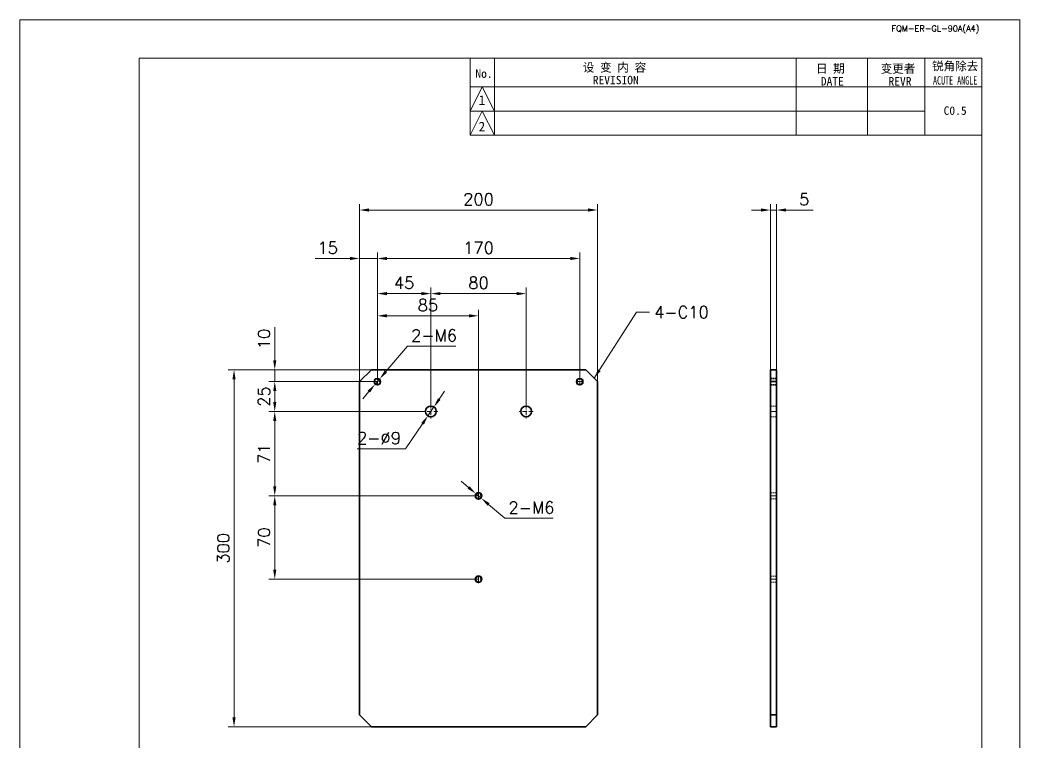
# Model space of a CAD drawing. Header units: millimetres. Extents: x -168473 to -148463, y 295526 to 306160.
# Drawn here: x -158238 to -157398, y 302979 to 303584 of the extents above; entities that cross this region are included whole.
import ezdxf
from ezdxf.enums import TextEntityAlignment as Align

# ---------------------------------------------------------------- set-up
doc = ezdxf.new("R2010")
doc.units = ezdxf.units.MM
for name, pattern in [('CENTER2', [28.575, 19.05, -3.175, 3.175, -3.175]), ('DASHDOT', [18.5, 12, -3, 0.5, -3]), ('DASHED', [15, 12, -3]), ('DASHED2', [9.525, 6.35, -3.175])]:
    doc.linetypes.add(name, pattern=pattern)
for name, color, linetype, lineweight in [('A4', 3, 'Continuous', 20), ('中心线', 2, 'CENTER2', 13), ('图框', 7, 'Continuous', 20), ('尺寸线', 3, 'Continuous', 13), ('虚线', 2, 'DASHED2', 25)]:
    doc.layers.add(name, color=color, linetype=linetype, lineweight=lineweight)
doc.styles.add('CH-1', font='')
doc.styles.get("Standard").update_dxf_attribs({"font": 'txt', "bigfont": 'gbcbig.shx'})
doc.styles.get('CH-1').set_extended_font_data('SimSun')
doc.dimstyles.new('副本04', dxfattribs={"dimscale": 4, "dimtxt": 2.5, "dimasz": 2, "dimexe": 1.25, "dimexo": 0, "dimgap": 1, "dimtad": 1, "dimdsep": 46, "dimtxsty": 'Standard', "dimcen": 0.25, "dimclrd": 3, "dimclre": 3, "dimclrt": 1, "dimadec": 1, "dimazin": 2, "dimtfac": 1, "dimtmove": 0, "dimatfit": 3, "dimfxl": 0, "dimtolj": 1, "dimlwd": -1, "dimlwe": -1, "dimarcsym": 0})
doc.dimstyles.new('副本04$3', dxfattribs={"dimscale": 4, "dimtxt": 2.5, "dimasz": 2, "dimexe": 1.25, "dimexo": 0, "dimgap": 1, "dimtad": 1, "dimtih": 1, "dimtoh": 1, "dimdsep": 46, "dimtxsty": 'Standard', "dimcen": 0.25, "dimclrd": 3, "dimclre": 3, "dimclrt": 1, "dimadec": 1, "dimazin": 2, "dimtfac": 1, "dimtmove": 0, "dimatfit": 3, "dimfxl": 0, "dimtolj": 1, "dimlwd": -1, "dimlwe": -1, "dimarcsym": 0})

# ---------------------------------------------------------------- blocks, each defined once
blk = doc.blocks.new('1比1 竖框')
at = {"layer": '图框'}
for p, q in [((0, 0), (0, 297)), ((0, 297), (210, 297)), ((178, 297), (202, 297)), ((210, 297), (210, 0)), ((25, 289), (202, 289)), ((25, 10), (25, 289)), ((25, 272.79), (25, 289)), ((94.55, 272.79), (94.55, 289)), ((99.62, 289), (99.62, 272.79)), ((163, 289), (163, 272.79)), ((163, 289), (163, 272.79)), ((163, 289), (163, 272.79)), ((163, 289), (163, 272.79)), ((163, 289), (163, 272.79)), ((178, 289), (178, 272.79)), ((178, 289), (178, 272.79)), ((178, 289), (178, 272.79)), ((178, 289), (178, 272.79)), ((178, 289), (178, 272.79)), ((178, 289), (202, 289)), ((178, 289), (202, 289)), ((178, 289), (202, 289)), ((178, 289), (202, 289)), ((202, 289), (178, 289)), ((190, 289), (190, 272.79)), ((190, 289), (190, 272.79)), ((190, 289), (190, 272.79)), ((190, 289), (190, 272.79)), ((190, 289), (190, 272.79)), ((202, 289), (202, 10)), ((94.55, 277.86), (97.09, 282.93)), ((94.55, 282.93), (190, 282.93)), ((94.55, 282.93), (190, 282.93)), ((94.55, 282.93), (190, 282.93)), ((94.55, 282.93), (190, 282.93)), ((97.09, 282.93), (99.62, 277.86)), ((190, 282.93), (202, 282.93)), ((190, 282.93), (202, 282.93)), ((190, 282.93), (202, 282.93)), ((190, 282.93), (202, 282.93)), ((94.55, 272.79), (97.09, 277.86)), ((94.55, 277.86), (190, 277.86)), ((94.55, 277.86), (190, 277.86)), ((94.55, 277.86), (190, 277.86)), ((94.55, 277.86), (190, 277.86)), ((97.09, 277.86), (99.62, 272.79)), ((94.55, 272.79), (202, 272.79)), ((202, 272.79), (94.55, 272.79)), ((94.55, 272.79), (202, 272.79)), ((94.55, 272.79), (202, 272.79))]:
    blk.add_line(p, q, dxfattribs=at)
at = {"layer": '图框', "style": 'CH-1'}
for s, height, p in [('设 变 内 容', 1.775, (124.84, 287.09)), ('日 期', 1.775, (170.17, 286.84)), ('变更者', 1.775, (184.38, 286.84)), ('锐角除去', 1.775, (196.38, 287.37)), ('No.', 1.775, (97.45, 285.73)), ('REVISION', 1.775, (125.11, 284.38)), ('DATE', 1.775, (170.59, 284.13)), ('REVR', 1.775, (184.8, 284.13)), ('1', 2.03, (97, 280.16)), ('C0.5', 1.775, (196.38, 277.97)), ('2', 2.03, (97, 274.61))]:
    blk.add_text(s, height=height, dxfattribs=at).set_placement(p, align=Align.MIDDLE)
at = {"layer": '图框', "style": 'CH-1', "width": 0.7}
blk.add_text('ACUTE ANGLE', height=1.7746, dxfattribs=at).set_placement((196.38, 284.31), align=Align.MIDDLE)
at = {"layer": '图框', "insert": (192.25, 295), "char_height": 1.25, "width": 39, "attachment_point": 5}
blk.add_mtext('{\\Ftxt,@extfont2|c134;FQM-ER-GL-90A(A4)}', dxfattribs=at)
blk = doc.blocks.new('*D7016')
at = {"layer": 'Defpoints', "color": 0}
for p in [(-157927.21, 303290.41), (-158058.12, 302990.41), (-157927.21, 302990.41)]:
    blk.add_point(p, dxfattribs=at)
at = {"layer": '尺寸线', "color": 3}
for p, q in [((-157927.21, 303290.41), (-158063.12, 303290.41)), ((-158058.12, 303282.41), (-158058.12, 302998.41)), ((-157927.21, 302990.41), (-158063.12, 302990.41))]:
    blk.add_line(p, q, dxfattribs=at)
for points in [[(-158059.45, 303282.41), (-158056.79, 303282.41), (-158058.12, 303290.41)], [(-158059.45, 302998.41), (-158056.79, 302998.41), (-158058.12, 302990.41)]]:
    blk.add_solid(points, dxfattribs=at)
at = {"layer": '尺寸线', "color": 1, "insert": (-158067.12, 303140.41), "char_height": 10, "attachment_point": 5, "rotation": 90}
blk.add_mtext('\\A1;300', dxfattribs=at)
blk = doc.blocks.new('*D7017')
at = {"layer": 'Defpoints', "color": 0}
for p in [(-157752.75, 303424.58), (-157952.75, 303277.21), (-157752.75, 303280.41)]:
    blk.add_point(p, dxfattribs=at)
at = {"layer": '尺寸线', "color": 3}
for p, q in [((-157952.75, 303277.21), (-157952.75, 303429.58)), ((-157752.75, 303280.41), (-157752.75, 303429.58)), ((-157944.75, 303424.58), (-157760.75, 303424.58))]:
    blk.add_line(p, q, dxfattribs=at)
for points in [[(-157944.75, 303425.92), (-157944.75, 303423.25), (-157952.75, 303424.58)], [(-157760.75, 303425.92), (-157760.75, 303423.25), (-157752.75, 303424.58)]]:
    blk.add_solid(points, dxfattribs=at)
at = {"layer": '尺寸线', "color": 1, "insert": (-157852.75, 303433.58), "char_height": 10, "attachment_point": 5}
blk.add_mtext('\\A1;200', dxfattribs=at)
blk = doc.blocks.new('*D7018')
at = {"layer": 'Defpoints', "color": 0}
for p in [(-157937.75, 303383.87), (-157937.75, 303283.61), (-157767.75, 303283.61)]:
    blk.add_point(p, dxfattribs=at)
at = {"layer": '尺寸线', "color": 3}
for p, q in [((-157937.75, 303283.61), (-157937.75, 303388.87)), ((-157775.75, 303383.87), (-157929.75, 303383.87)), ((-157767.75, 303283.61), (-157767.75, 303388.87))]:
    blk.add_line(p, q, dxfattribs=at)
for points in [[(-157929.75, 303385.2), (-157929.75, 303382.53), (-157937.75, 303383.87)], [(-157775.75, 303385.2), (-157775.75, 303382.53), (-157767.75, 303383.87)]]:
    blk.add_solid(points, dxfattribs=at)
at = {"layer": '尺寸线', "color": 1, "insert": (-157852.75, 303392.87), "char_height": 10, "attachment_point": 5}
blk.add_mtext('\\A1;170', dxfattribs=at)
blk = doc.blocks.new('*D7019')
at = {"layer": 'Defpoints', "color": 0}
for p in [(-157952.75, 303383.87), (-157952.75, 303341.41), (-157937.75, 303341.41)]:
    blk.add_point(p, dxfattribs=at)
at = {"layer": '尺寸线', "color": 3}
for p, q in [((-157960.75, 303383.87), (-157990.08, 303383.87)), ((-157952.75, 303341.41), (-157952.75, 303388.87)), ((-157937.75, 303383.87), (-157952.75, 303383.87)), ((-157937.75, 303341.41), (-157937.75, 303388.87)), ((-157929.75, 303383.87), (-157921.75, 303383.87))]:
    blk.add_line(p, q, dxfattribs=at)
for points in [[(-157960.75, 303385.2), (-157960.75, 303382.53), (-157952.75, 303383.87)], [(-157929.75, 303385.2), (-157929.75, 303382.53), (-157937.75, 303383.87)]]:
    blk.add_solid(points, dxfattribs=at)
at = {"layer": '尺寸线', "color": 1, "insert": (-157979.41, 303392.87), "char_height": 10, "attachment_point": 5}
blk.add_mtext('\\A1;15', dxfattribs=at)
blk = doc.blocks.new('*D7020')
at = {"layer": 'Defpoints', "color": 0}
for p in [(-157898.6, 303255.41), (-158023.92, 303184.41), (-157855.94, 303184.41)]:
    blk.add_point(p, dxfattribs=at)
at = {"layer": '尺寸线', "color": 3}
for p, q in [((-157898.6, 303255.41), (-158028.92, 303255.41)), ((-158023.92, 303247.41), (-158023.92, 303192.41)), ((-157855.94, 303184.41), (-158028.92, 303184.41))]:
    blk.add_line(p, q, dxfattribs=at)
for points in [[(-158025.25, 303247.41), (-158022.59, 303247.41), (-158023.92, 303255.41)], [(-158025.25, 303192.41), (-158022.59, 303192.41), (-158023.92, 303184.41)]]:
    blk.add_solid(points, dxfattribs=at)
at = {"layer": '尺寸线', "color": 1, "insert": (-158032.92, 303219.91), "char_height": 10, "attachment_point": 5, "rotation": 90}
blk.add_mtext('\\A1;71', dxfattribs=at)
blk = doc.blocks.new('*D7021')
at = {"layer": 'Defpoints', "color": 0}
for p in [(-158023.92, 303280.41), (-157940.94, 303280.41), (-157962.51, 303255.41)]:
    blk.add_point(p, dxfattribs=at)
at = {"layer": '尺寸线', "color": 3}
for p, q in [((-157940.94, 303280.41), (-158028.92, 303280.41)), ((-158023.92, 303263.41), (-158023.92, 303272.41)), ((-157962.51, 303255.41), (-158028.92, 303255.41))]:
    blk.add_line(p, q, dxfattribs=at)
for points in [[(-158025.25, 303272.41), (-158022.59, 303272.41), (-158023.92, 303280.41)], [(-158025.25, 303263.41), (-158022.59, 303263.41), (-158023.92, 303255.41)]]:
    blk.add_solid(points, dxfattribs=at)
at = {"layer": '尺寸线', "color": 1, "insert": (-158032.92, 303267.91), "char_height": 10, "attachment_point": 5, "rotation": 90}
blk.add_mtext('\\A1;25', dxfattribs=at)
blk = doc.blocks.new('*D7022')
at = {"layer": 'Defpoints', "color": 0}
for p in [(-158023.92, 303290.41), (-157983.68, 303290.41), (-157983.68, 303280.41)]:
    blk.add_point(p, dxfattribs=at)
at = {"layer": '尺寸线', "color": 3}
for p, q in [((-158023.92, 303298.41), (-158023.92, 303326.08)), ((-157983.68, 303290.41), (-158028.92, 303290.41)), ((-158023.92, 303280.41), (-158023.92, 303290.41)), ((-157983.68, 303280.41), (-158028.92, 303280.41)), ((-158023.92, 303272.41), (-158023.92, 303264.41))]:
    blk.add_line(p, q, dxfattribs=at)
for points in [[(-158025.25, 303298.41), (-158022.59, 303298.41), (-158023.92, 303290.41)], [(-158025.25, 303272.41), (-158022.59, 303272.41), (-158023.92, 303280.41)]]:
    blk.add_solid(points, dxfattribs=at)
at = {"layer": '尺寸线', "color": 1, "insert": (-158032.92, 303316.24), "char_height": 10, "attachment_point": 5, "rotation": 90}
blk.add_mtext('\\A1;10', dxfattribs=at)
blk = doc.blocks.new('*D7023')
at = {"layer": 'Defpoints', "color": 0}
for p in [(-157602.46, 303424.58), (-157607.46, 303290.41), (-157602.46, 303290.41)]:
    blk.add_point(p, dxfattribs=at)
at = {"layer": '尺寸线', "color": 3}
for p, q in [((-157607.46, 303290.41), (-157607.46, 303429.58)), ((-157602.46, 303290.41), (-157602.46, 303429.58)), ((-157615.46, 303424.58), (-157623.46, 303424.58)), ((-157607.46, 303424.58), (-157602.46, 303424.58)), ((-157594.46, 303424.58), (-157571.79, 303424.58))]:
    blk.add_line(p, q, dxfattribs=at)
for points in [[(-157615.46, 303425.92), (-157615.46, 303423.25), (-157607.46, 303424.58)], [(-157594.46, 303425.92), (-157594.46, 303423.25), (-157602.46, 303424.58)]]:
    blk.add_solid(points, dxfattribs=at)
at = {"layer": '尺寸线', "color": 1, "insert": (-157579.13, 303433.58), "char_height": 10, "attachment_point": 5}
blk.add_mtext('\\A1;5', dxfattribs=at)
blk = doc.blocks.new('*D7024')
at = {"layer": 'Defpoints', "color": 0}
for p in [(-157812.75, 303354.35), (-157892.75, 303261.26), (-157812.75, 303261.26)]:
    blk.add_point(p, dxfattribs=at)
at = {"layer": '尺寸线', "color": 3}
for p, q in [((-157892.75, 303261.26), (-157892.75, 303359.35)), ((-157812.75, 303261.26), (-157812.75, 303359.35)), ((-157884.75, 303354.35), (-157820.75, 303354.35))]:
    blk.add_line(p, q, dxfattribs=at)
for points in [[(-157884.75, 303355.68), (-157884.75, 303353.02), (-157892.75, 303354.35)], [(-157820.75, 303355.68), (-157820.75, 303353.02), (-157812.75, 303354.35)]]:
    blk.add_solid(points, dxfattribs=at)
at = {"layer": '尺寸线', "color": 1, "insert": (-157852.75, 303363.35), "char_height": 10, "attachment_point": 5}
blk.add_mtext('\\A1;80', dxfattribs=at)
blk = doc.blocks.new('*D7025')
at = {"layer": 'Defpoints', "color": 0}
for p in [(-157937.75, 303354.35), (-157937.75, 303326.8), (-157892.75, 303326.8)]:
    blk.add_point(p, dxfattribs=at)
at = {"layer": '尺寸线', "color": 3}
for p, q in [((-157937.75, 303326.8), (-157937.75, 303359.35)), ((-157892.75, 303326.8), (-157892.75, 303359.35)), ((-157900.75, 303354.35), (-157929.75, 303354.35))]:
    blk.add_line(p, q, dxfattribs=at)
for points in [[(-157929.75, 303355.68), (-157929.75, 303353.02), (-157937.75, 303354.35)], [(-157900.75, 303355.68), (-157900.75, 303353.02), (-157892.75, 303354.35)]]:
    blk.add_solid(points, dxfattribs=at)
at = {"layer": '尺寸线', "color": 1, "insert": (-157915.25, 303363.35), "char_height": 10, "attachment_point": 5}
blk.add_mtext('\\A1;45', dxfattribs=at)
blk = doc.blocks.new('*D7026')
at = {"layer": 'Defpoints', "color": 0}
for p in [(-157937.75, 303335.71), (-157937.75, 303308.16), (-157852.75, 303187.61)]:
    blk.add_point(p, dxfattribs=at)
at = {"layer": '尺寸线', "color": 3}
for p, q in [((-157937.75, 303308.16), (-157937.75, 303340.71)), ((-157860.75, 303335.71), (-157929.75, 303335.71)), ((-157852.75, 303187.61), (-157852.75, 303340.71))]:
    blk.add_line(p, q, dxfattribs=at)
for points in [[(-157929.75, 303337.05), (-157929.75, 303334.38), (-157937.75, 303335.71)], [(-157860.75, 303337.05), (-157860.75, 303334.38), (-157852.75, 303335.71)]]:
    blk.add_solid(points, dxfattribs=at)
at = {"layer": '尺寸线', "color": 1, "insert": (-157895.25, 303344.71), "char_height": 10, "attachment_point": 5}
blk.add_mtext('\\A1;85', dxfattribs=at)
blk = doc.blocks.new('*D7027')
at = {"layer": 'Defpoints', "color": 0}
for p in [(-157903, 303184.41), (-158023.92, 303114.41), (-157855.94, 303114.41)]:
    blk.add_point(p, dxfattribs=at)
at = {"layer": '尺寸线', "color": 3}
for p, q in [((-157903, 303184.41), (-158028.92, 303184.41)), ((-158023.92, 303176.41), (-158023.92, 303122.41)), ((-157855.94, 303114.41), (-158028.92, 303114.41))]:
    blk.add_line(p, q, dxfattribs=at)
for points in [[(-158025.25, 303176.41), (-158022.59, 303176.41), (-158023.92, 303184.41)], [(-158025.25, 303122.41), (-158022.59, 303122.41), (-158023.92, 303114.41)]]:
    blk.add_solid(points, dxfattribs=at)
at = {"layer": '尺寸线', "color": 1, "insert": (-158032.92, 303149.41), "char_height": 10, "attachment_point": 5, "rotation": 90}
blk.add_mtext('\\A1;70', dxfattribs=at)
blk = doc.blocks.new('*D7028')
at = {"layer": 'Defpoints', "color": 0}
for p in [(-157890.22, 303259.13), (-157895.27, 303251.69)]:
    blk.add_point(p, dxfattribs=at)
at = {"layer": '尺寸线', "color": 3}
for p, q in [((-157885.73, 303265.75), (-157881.24, 303272.38)), ((-157890.22, 303259.13), (-157895.27, 303251.69)), ((-157914.04, 303224.02), (-157899.76, 303245.07)), ((-157954.71, 303224.02), (-157914.04, 303224.02))]:
    blk.add_line(p, q, dxfattribs=at)
for points in [[(-157886.83, 303266.5), (-157884.62, 303265.01), (-157890.22, 303259.13)], [(-157900.87, 303245.81), (-157898.66, 303244.32), (-157895.27, 303251.69)]]:
    blk.add_solid(points, dxfattribs=at)
at = {"layer": '尺寸线', "color": 1, "insert": (-157936.38, 303233.02), "char_height": 10, "attachment_point": 5}
blk.add_mtext('\\A1;2-%%c9', dxfattribs=at)
blk = doc.blocks.new('*D7029')
at = {"layer": 'Defpoints', "color": 0}
for p in [(-157935.8, 303282.7), (-157939.69, 303278.12)]:
    blk.add_point(p, dxfattribs=at)
at = {"layer": '尺寸线', "color": 3}
for p, q in [((-157912.44, 303310.21), (-157930.63, 303288.8)), ((-157871.78, 303310.21), (-157912.44, 303310.21)), ((-157939.69, 303278.12), (-157935.8, 303282.7)), ((-157944.87, 303272.03), (-157950.04, 303265.93))]:
    blk.add_line(p, q, dxfattribs=at)
for points in [[(-157931.64, 303289.66), (-157929.61, 303287.93), (-157935.8, 303282.7)], [(-157945.88, 303272.89), (-157943.85, 303271.16), (-157939.69, 303278.12)]]:
    blk.add_solid(points, dxfattribs=at)
at = {"layer": '尺寸线', "color": 1, "insert": (-157890.11, 303319.21), "char_height": 10, "attachment_point": 5}
blk.add_mtext('\\A1;2-M6', dxfattribs=at)
blk = doc.blocks.new('*D7030')
at = {"layer": 'Defpoints', "color": 0}
for p in [(-157855.03, 303186.35), (-157850.46, 303182.47)]:
    blk.add_point(p, dxfattribs=at)
at = {"layer": '尺寸线', "color": 3}
for p, q in [((-157861.14, 303191.52), (-157867.24, 303196.7)), ((-157855.03, 303186.35), (-157850.46, 303182.47)), ((-157830.63, 303165.66), (-157844.36, 303177.3)), ((-157789.96, 303165.66), (-157830.63, 303165.66))]:
    blk.add_line(p, q, dxfattribs=at)
for points in [[(-157860.27, 303192.54), (-157862, 303190.51), (-157855.03, 303186.35)], [(-157843.49, 303178.31), (-157845.22, 303176.28), (-157850.46, 303182.47)]]:
    blk.add_solid(points, dxfattribs=at)
at = {"layer": '尺寸线', "color": 1, "insert": (-157808.29, 303174.66), "char_height": 10, "attachment_point": 5}
blk.add_mtext('\\A1;2-M6', dxfattribs=at)

msp = doc.modelspace()

# ---------------------------------------------------------------- linework, layer by layer
at = {"color": 7, "lineweight": 35}
for p, q in [((-157952.746, 303280.41), (-157942.746, 303290.41)), ((-157762.746, 303290.41), (-157942.746, 303290.41)), ((-157762.746, 303290.41), (-157752.746, 303280.41)), ((-157607.46, 303290.41), (-157607.46, 303280.41)), ((-157607.46, 303290.41), (-157602.46, 303290.41)), ((-157602.46, 303290.41), (-157602.46, 303280.41)), ((-157952.746, 303280.41), (-157952.746, 303000.41)), ((-157752.746, 303000.41), (-157752.746, 303280.41)), ((-157607.46, 303000.41), (-157607.46, 303280.41)), ((-157607.46, 303280.41), (-157602.46, 303280.41)), ((-157602.46, 303280.41), (-157602.46, 303000.41)), ((-157952.746, 303000.41), (-157942.746, 302990.41)), ((-157752.746, 303000.41), (-157762.746, 302990.41)), ((-157607.46, 303000.41), (-157607.46, 302990.41)), ((-157607.46, 303000.41), (-157602.46, 303000.41)), ((-157602.46, 303000.41), (-157602.46, 302990.41)), ((-157942.746, 302990.41), (-157762.746, 302990.41)), ((-157607.46, 302990.41), (-157602.46, 302990.41))]:
    msp.add_line(p, q, dxfattribs=at)
at = {"color": 7, "lineweight": 13}
for centre in [(-157937.746, 303280.41), (-157767.746, 303280.41)]:
    msp.add_circle(centre, 3, dxfattribs=at)
at = {"color": 7, "lineweight": 35}
for centre, radius in [((-157937.746, 303280.41), 2.458), ((-157767.746, 303280.41), 2.458), ((-157892.746, 303255.41), 4.5), ((-157812.746, 303255.41), 4.5), ((-157852.746, 303184.41), 2.458), ((-157852.746, 303114.41), 2.458)]:
    msp.add_circle(centre, radius, dxfattribs=at)
at = {"layer": 'A4'}
msp.add_lwpolyline([(-158237.913, 303584.201), (-157397.913, 303584.201), (-157397.913, 302396.201), (-158237.913, 302396.201)], close=True, dxfattribs=at)
at = {"layer": '中心线', "color": 2, "linetype": 'DASHDOT', "lineweight": 13, "ltscale": 0.159802}
for p, q in [((-157937.746, 303283.606), (-157937.746, 303277.214)), ((-157767.746, 303283.606), (-157767.746, 303277.214)), ((-157852.746, 303187.606), (-157852.746, 303181.214)), ((-157852.746, 303117.606), (-157852.746, 303111.214))]:
    msp.add_line(p, q, dxfattribs=at)
at = {"layer": '中心线', "color": 2, "linetype": 'DASHDOT', "lineweight": 13, "ltscale": 0.159766}
for p, q in [((-157934.55, 303280.41), (-157940.941, 303280.41)), ((-157764.55, 303280.41), (-157770.941, 303280.41)), ((-157849.55, 303184.41), (-157855.941, 303184.41)), ((-157849.55, 303114.41), (-157855.941, 303114.41))]:
    msp.add_line(p, q, dxfattribs=at)
at = {"layer": '中心线', "color": 2, "linetype": 'DASHDOT', "lineweight": 13, "ltscale": 0.15}
for p, q in [((-157607.96, 303280.41), (-157601.96, 303280.41)), ((-157607.96, 303255.41), (-157601.96, 303255.41)), ((-157607.96, 303184.41), (-157601.96, 303184.41)), ((-157607.96, 303114.41), (-157601.96, 303114.41))]:
    msp.add_line(p, q, dxfattribs=at)
at = {"layer": '中心线', "color": 2, "linetype": 'DASHDOT', "lineweight": 13, "ltscale": 0.292505}
for p, q in [((-157892.746, 303261.261), (-157892.746, 303249.56)), ((-157812.746, 303261.261), (-157812.746, 303249.56))]:
    msp.add_line(p, q, dxfattribs=at)
at = {"layer": '中心线', "color": 2, "linetype": 'DASHDOT', "lineweight": 13, "ltscale": 0.292578}
for p, q in [((-157886.894, 303255.41), (-157898.597, 303255.41)), ((-157806.894, 303255.41), (-157818.597, 303255.41))]:
    msp.add_line(p, q, dxfattribs=at)
at = {"layer": '尺寸线'}
for centre in [(-157852.746, 303184.41), (-157852.746, 303114.41)]:
    msp.add_circle(centre, 3, dxfattribs=at)
at = {"layer": '虚线', "color": 1, "linetype": 'DASHED', "lineweight": 13, "ltscale": 0.125}
for p, q in [((-157607.46, 303283.41), (-157602.46, 303283.41)), ((-157607.46, 303283.41), (-157602.46, 303283.41)), ((-157607.46, 303282.869), (-157602.46, 303282.869)), ((-157607.46, 303282.869), (-157602.46, 303282.869)), ((-157607.46, 303280.41), (-157602.46, 303280.41)), ((-157607.46, 303277.952), (-157602.46, 303277.952)), ((-157607.46, 303277.952), (-157602.46, 303277.952)), ((-157607.46, 303277.41), (-157602.46, 303277.41)), ((-157607.46, 303277.41), (-157602.46, 303277.41)), ((-157607.46, 303259.91), (-157602.46, 303259.91)), ((-157607.46, 303259.91), (-157602.46, 303259.91)), ((-157607.46, 303250.91), (-157602.46, 303250.91)), ((-157607.46, 303250.91), (-157602.46, 303250.91)), ((-157607.46, 303186.869), (-157602.46, 303186.869)), ((-157607.46, 303181.952), (-157602.46, 303181.952)), ((-157607.46, 303116.869), (-157602.46, 303116.869)), ((-157607.46, 303111.952), (-157602.46, 303111.952)), ((-157607.46, 303000.41), (-157602.46, 303000.41))]:
    msp.add_line(p, q, dxfattribs=at)

# ---------------------------------------------------------------- block references
at = {"layer": '图框', "xscale": 4, "yscale": 4, "zscale": 4}
msp.add_blockref('1比1 竖框', (-158237.913, 302396.201), dxfattribs=at)

# ---------------------------------------------------------------- texts
at = {"layer": '尺寸线', "color": 1, "insert": (-157705.203, 303343.705), "char_height": 10, "width": 500, "attachment_point": 1}
msp.add_mtext('\\A1;4-C10', dxfattribs=at)

# ---------------------------------------------------------------- dimensions: what is measured, and where the dimension line sits
at = {"layer": '尺寸线'}
for base, p1, p2, picture, middle in [((-157752.746, 303424.584), (-157952.746, 303277.214), (-157752.746, 303280.41), '*D7017', (-157852.746, 303433.584)), ((-157602.46, 303424.584), (-157607.46, 303290.41), (-157602.46, 303290.41), '*D7023', (-157579.126, 303433.584)), ((-157952.746, 303383.866), (-157937.746, 303341.411), (-157952.746, 303341.411), '*D7019', (-157979.412, 303392.866)), ((-157937.746, 303383.866), (-157767.746, 303283.606), (-157937.746, 303283.606), '*D7018', (-157852.746, 303392.866)), ((-157937.746, 303354.35), (-157892.746, 303326.8), (-157937.746, 303326.8), '*D7025', (-157915.246, 303363.35)), ((-157812.746, 303354.35), (-157892.746, 303261.261), (-157812.746, 303261.261), '*D7024', (-157852.746, 303363.35)), ((-157937.746, 303335.713), (-157852.746, 303187.606), (-157937.746, 303308.163), '*D7026', (-157895.246, 303344.713))]:
    dim = msp.add_linear_dim(base=base, p1=p1, p2=p2, dimstyle='副本04', dxfattribs=at)
    dim.commit()
    dim.dimension.update_dxf_attribs({"geometry": picture, "text_midpoint": middle})
for base, p1, p2, picture, middle in [((-158023.919, 303290.41), (-157983.68, 303280.41), (-157983.68, 303290.41), '*D7022', (-158032.919, 303316.244)), ((-158058.119, 302990.41), (-157927.211, 303290.41), (-157927.211, 302990.41), '*D7016', (-158067.119, 303140.41)), ((-158023.919, 303280.41), (-157962.508, 303255.41), (-157940.941, 303280.41), '*D7021', (-158032.919, 303267.91)), ((-158023.919, 303184.41), (-157898.597, 303255.41), (-157855.941, 303184.41), '*D7020', (-158032.919, 303219.91)), ((-158023.919, 303114.41), (-157903.003, 303184.41), (-157855.941, 303114.41), '*D7027', (-158032.919, 303149.41))]:
    dim = msp.add_linear_dim(base=base, p1=p1, p2=p2, angle=90, dimstyle='副本04', dxfattribs=at)
    dim.commit()
    dim.dimension.update_dxf_attribs({"geometry": picture, "text_midpoint": middle})
for p1, p2, override, picture, middle in [((-157939.687, 303278.124), (-157935.804, 303282.697), {"dimpost": '2-M<>'}, '*D7029', (-157890.109, 303310.212)), ((-157890.219, 303259.134), (-157895.272, 303251.686), {"dimpost": '2-%%c<>'}, '*D7028', (-157936.375, 303224.017))]:
    dim = msp.add_diameter_dim_2p(p1=p1, p2=p2, dimstyle='副本04$3', override=override, dxfattribs=at)
    dim.commit()
    dim.dimension.update_dxf_attribs({"geometry": picture, "text_midpoint": middle, "dimtype": 163})
dim = msp.add_diameter_dim_2p(p1=(-157855.034, 303186.35), p2=(-157850.457, 303182.47), dimstyle='副本04$3', override={"dimpost": '2-M<>'}, dxfattribs=at)
dim.commit()
dim.dimension.update_dxf_attribs({"geometry": '*D7030', "text_midpoint": (-157808.292, 303174.657)})

# ---------------------------------------------------------------- leaders
at = {"layer": '尺寸线', "annotation_type": 0, "has_hookline": 1, "hookline_direction": 0, "text_width": 41.667}
msp.add_leader([(-157755.62, 303283.284), (-157719.943, 303338.705), (-157709.203, 303338.705)], dimstyle='副本04', override={"dimgap": 1, "dimtad": 0}, dxfattribs=at)

doc.saveas('drawing.dxf')
